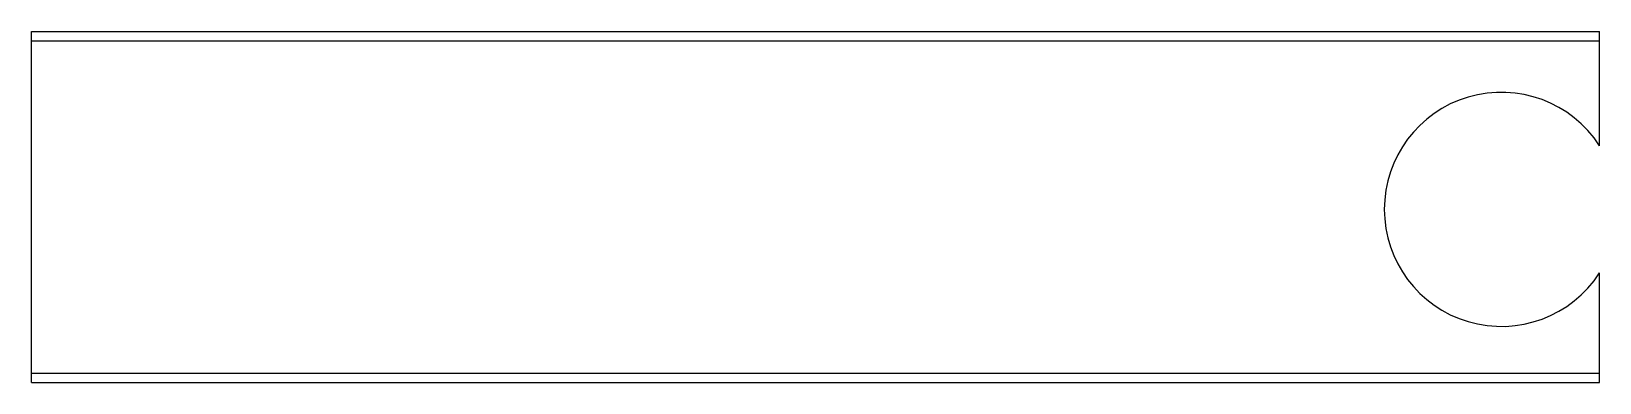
# Model space of a CAD drawing. Header units: millimetres. Extents: x 0 to 335, y 0 to 75.
import ezdxf

# ---------------------------------------------------------------- set-up
doc = ezdxf.new("R2010")
doc.units = ezdxf.units.MM
doc.layers.add('Part', color=7, linetype='CONTINUOUS')

msp = doc.modelspace()

# ---------------------------------------------------------------- linework, layer by layer
at = {"layer": 'Part'}
for p, q in [((0, 0, 85), (0, 75, 85)), ((0, 75), (0, 75, 85)), ((0, 73), (0, 75)), ((0, 0, 85), (0, 75, 85)), ((0, 75, 85), (335, 75, 85)), ((0, 75), (335, 75)), ((0, 75), (0, 75, 85)), ((0, 75, 85), (335, 75, 85)), ((0, 73), (0, 75)), ((0, 75), (335, 75)), ((335, 50.56, 85), (335, 75, 85)), ((335, 50.56, 85), (335, 75, 85)), ((335, 75), (335, 75, 85)), ((335, 73), (335, 75)), ((335, 75), (335, 75, 85)), ((335, 73), (335, 75)), ((0, 2, 83), (0, 73, 83)), ((0, 73, 83), (335, 73, 83)), ((0, 73), (0, 73, 83)), ((0, 2, 83), (0, 73, 83)), ((0, 73, 83), (335, 73, 83)), ((0, 73), (0, 73, 83)), ((0, 73), (335, 73)), ((0, 73), (335, 73)), ((335, 50.56, 83), (335, 73, 83)), ((335, 73), (335, 73, 83)), ((335, 73), (335, 73, 83)), ((335, 50.56, 83), (335, 73, 83)), ((335, 50.56, 83), (335, 50.56, 85)), ((335, 50.56, 83), (335, 50.56, 85)), ((335, 0, 85), (335, 23.44, 85)), ((335, 23.44, 83), (335, 23.44, 85)), ((335, 2, 83), (335, 23.44, 83)), ((335, 2, 83), (335, 23.44, 83)), ((335, 0, 85), (335, 23.44, 85)), ((335, 23.44, 83), (335, 23.44, 85)), ((0, 2, 83), (335, 2, 83)), ((0, 2), (0, 2, 83)), ((0, 2), (335, 2)), ((0, 2, 83), (335, 2, 83)), ((0, 2), (0, 2, 83)), ((0, 0), (0, 2)), ((0, 0), (0, 2)), ((0, 2), (335, 2)), ((0, 0), (0, 0, 85)), ((0, 0), (335, 0)), ((0, 0, 85), (335, 0, 85)), ((0, 0), (0, 0, 85)), ((0, 0), (335, 0)), ((0, 0, 85), (335, 0, 85)), ((335, 2), (335, 2, 83)), ((335, 2), (335, 2, 83)), ((335, 0), (335, 2)), ((335, 0), (335, 2)), ((335, 0), (335, 0, 85)), ((335, 0), (335, 0, 85))]:
    msp.add_line(p, q, dxfattribs=at)
for centre in [(314, 37, 83), (314, 37, 85), (314, 37, 85), (314, 37, 83)]:
    msp.add_arc(centre, 25, 32.8599, -32.8599, dxfattribs=at)

doc.saveas('drawing.dxf')
